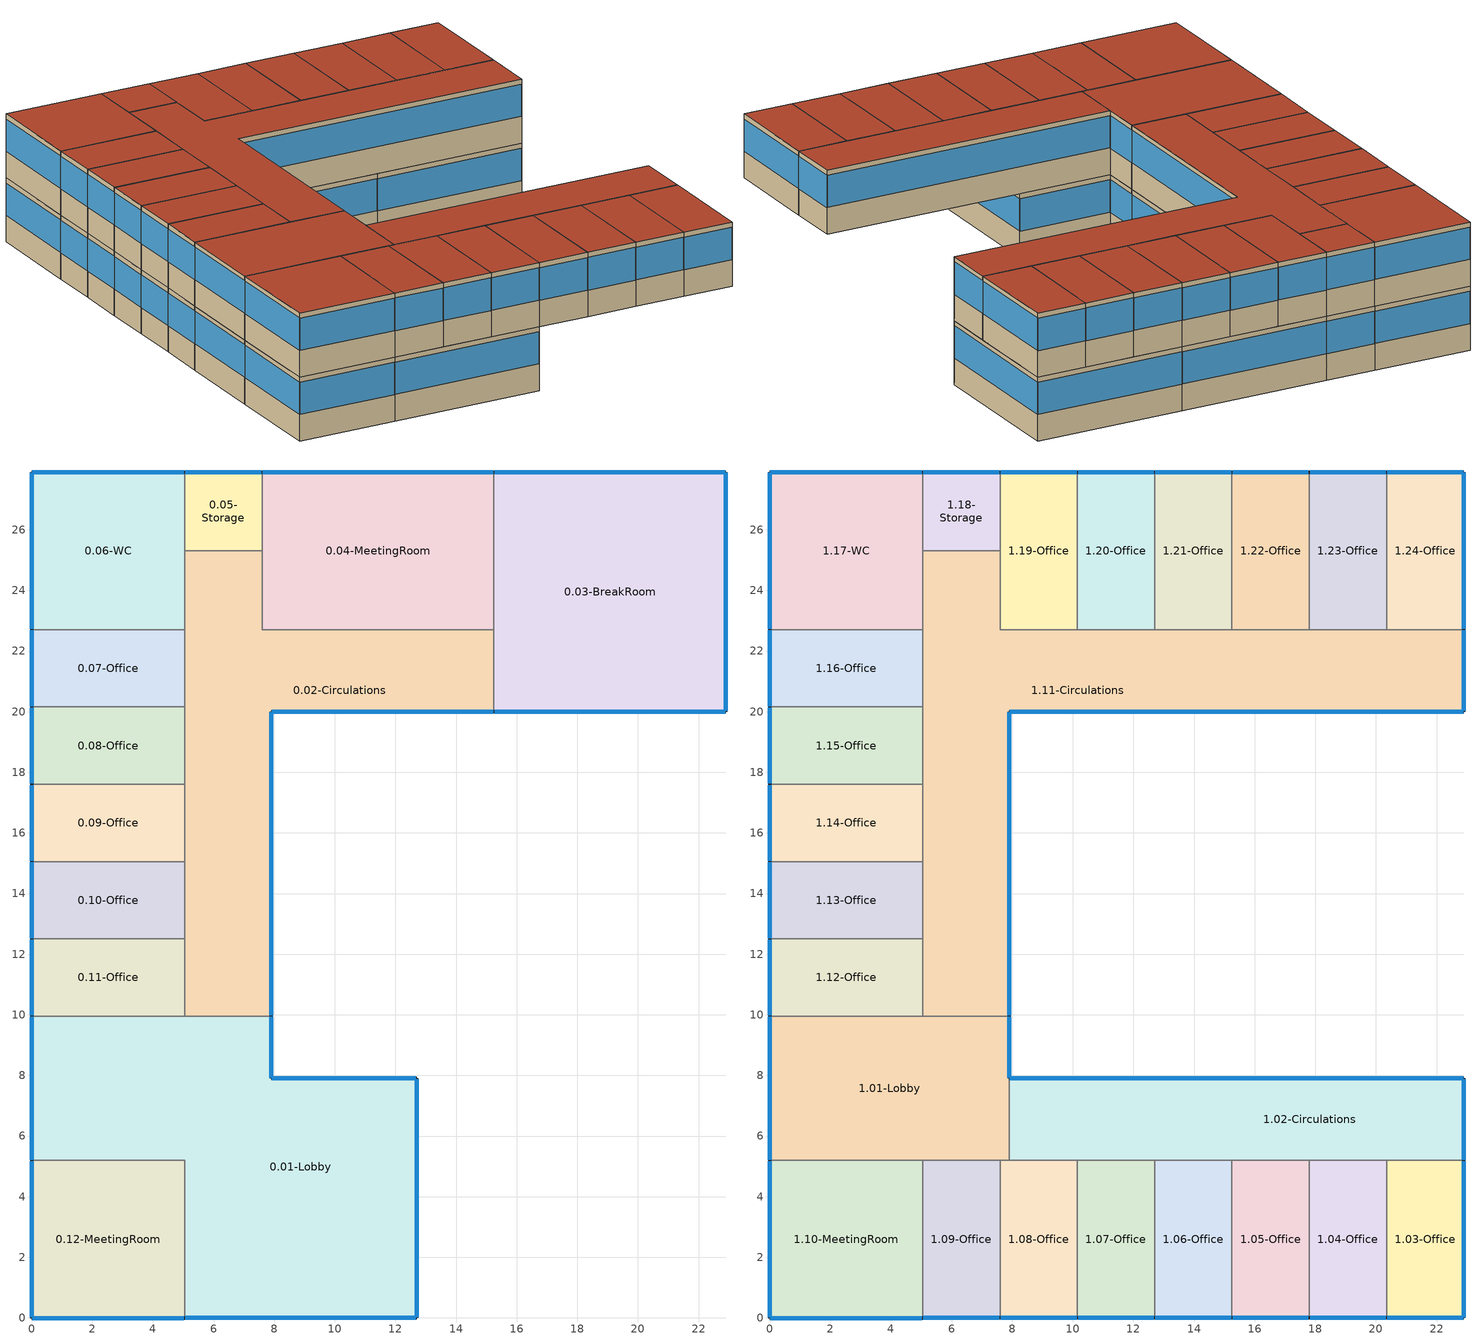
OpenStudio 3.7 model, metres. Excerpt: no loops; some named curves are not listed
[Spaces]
0.01-Lobby
 floor ground: 7.9,9.96 7.9,7.9 12.7,7.9 12.7,0 5.05,0 5.05,5.2 0,5.2 0,9.96 z0
 wall outside: 5.05,0 12.7,0 12.7,7.9 7.9,7.9 7.9,9.96 / 0,9.96 0,5.2 z0:3.2
 wall to 0.11-Office: 5.05,9.96 0,9.96 z0:3.2
 wall to 0.02-Circulations (Air Wall): 7.9,9.96 5.05,9.96 z0:3.2
 wall to 0.12-MeetingRoom: 0,5.2 5.05,5.2 5.05,0 z0:3.2
 window: 5.08,0 12.67,0 / 12.7,0.03 12.7,7.87 z1.34:2.95; 7.9,7.93 7.9,9.93 z1.31:2.95; 0,9.93 0,5.23 / 12.67,7.9 7.93,7.9 z1.33:2.95
0.11-Office
 floor ground: 5.05,12.5 5.05,9.96 0,9.96 0,12.5 z0
 wall outside: 0,12.5 0,9.96 z0:3.2
 wall to 0.10-Office: 5.05,12.5 0,12.5 z0:3.2
 wall to 0.02-Circulations: 5.05,9.96 5.05,12.5 z0:3.2
 window: 0,12.48 0,9.98 z1.32:2.95
0.02-Circulations
 floor ground: 7.6,25.3 7.6,22.7 15.25,22.7 15.25,20 7.9,20 7.9,9.95 5.05,9.95 5.05,25.3 z0
 wall outside: 7.9,9.95 7.9,20 15.25,20 z0:3.2
 wall to 0.10-Office: 5.05,15.05 5.05,12.5 z0:3.2
 wall to 0.09-Office: 5.05,17.61 5.05,15.05 z0:3.2
 wall to 0.08-Office: 5.05,20.15 5.05,17.61 z0:3.2
 wall to 0.07-Office: 5.05,22.7 5.05,20.15 z0:3.2
 wall to 0.04-MeetingRoom: 15.25,22.7 12.7,22.7 10.15,22.7 7.6,22.7 7.6,25.3 z0:3.2
 wall to 0.03-BreakRoom: 15.25,20 15.25,22.7 z0:3.2
 wall to 0.05-Storage: 7.6,25.3 5.05,25.3 z0:3.2
 wall to 0.06-WC: 5.05,25.3 5.05,22.7 z0:3.2
 window: 7.9,9.98 7.9,19.98 / 7.93,20 15.22,20 z1.34:2.95
0.10-Office
 floor ground: 5.05,15.05 5.05,12.51 0,12.51 0,15.05 z0
 wall outside: 0,15.05 0,12.51 z0:3.2
 wall to 0.09-Office: 5.05,15.05 0,15.05 z0:3.2
 window: 0,15.03 0,12.53 z1.32:2.95
0.09-Office
 floor ground: 5.05,17.61 5.05,15.05 0,15.05 0,17.61 z0
 wall outside: 0,17.61 0,15.05 z0:3.2
 wall to 0.08-Office: 5.05,17.61 0,17.61 z0:3.2
 window: 0,17.58 0,15.08 z1.32:2.95
0.08-Office
 floor ground: 5.05,20.16 5.05,17.61 0,17.61 0,20.16 z0
 wall outside: 0,20.16 0,17.61 z0:3.2
 wall to 0.07-Office: 5.05,20.16 0,20.16 z0:3.2
 window: 0,20.13 0,17.63 z1.32:2.95
0.07-Office
 floor ground: 5.05,22.7 5.05,20.15 0,20.15 0,22.7 z0
 wall outside: 0,22.7 0,20.15 z0:3.2
 wall to 0.06-WC: 5.05,22.7 0,22.7 z0:3.2
 window: 0,22.68 0,20.18 z1.32:2.95
0.04-MeetingRoom
 floor ground: 15.25,27.9 15.25,22.7 7.6,22.7 7.6,27.9 z0
 wall outside: 15.25,27.9 7.6,27.9 z0:3.2
 wall to 0.03-BreakRoom: 15.25,22.7 15.25,27.9 z0:3.2
 wall to 0.05-Storage: 7.6,27.9 7.6,25.3 z0:3.2
 window: 15.22,27.9 7.63,27.9 z1.34:2.95
0.03-BreakRoom
 floor ground: 22.9,27.9 22.9,20 15.25,20 15.25,27.9 z0
 wall outside: 15.25,20 22.9,20 22.9,27.9 15.25,27.9 z0:3.2
 window: 22.9,20.03 22.9,27.88 / 22.87,27.9 15.28,27.9 / 15.28,20 22.87,20 z1.34:2.95
0.05-Storage
 floor ground: 7.6,27.91 7.6,25.3 5.05,25.3 5.05,27.91 z0
 wall outside: 7.6,27.91 5.05,27.91 z0:3.2
 wall to 0.06-WC: 5.05,27.91 5.05,25.3 z0:3.2
 window: 7.57,27.91 5.08,27.91 z1.32:2.95
0.06-WC
 floor ground: 5.05,27.91 5.05,22.71 0,22.71 0,27.91 z0
 wall outside: 5.05,27.91 0,27.91 0,22.71 z0:3.2
 window: 5.02,27.91 0.03,27.91 / 0,27.88 0,22.73 z1.33:2.95
0.12-MeetingRoom
 floor ground: 5.05,5.2 5.05,0 0,0 0,5.2 z0
 wall outside: 0,5.2 0,0 5.05,0 z0:3.2
 window: 0,5.17 0,0.03 / 0.03,0 5.02,0 z1.33:2.95
1.01-Lobby
 floor to 0.01-Lobby: 7.9,9.96 7.9,5.2 0,5.2 0,9.96 z3.2
 wall outside: 7.9,7.9 7.9,9.96 / 0,9.96 0,5.2 z3.2:6.4
 wall to 1.12-Office: 5.05,9.96 0,9.96 z3.2:6.4
 wall to 1.11-Circulations (Air Wall): 7.9,9.96 5.05,9.96 z3.2:6.4
 wall to 1.02-Circulations (Air Wall): 7.9,5.2 7.9,7.9 z3.2:6.4
 wall to 1.08-Office: 7.6,5.2 7.9,5.2 z3.2:6.4
 wall to 1.09-Office: 5.05,5.2 7.6,5.2 z3.2:6.4
 wall to 1.10-MeetingRoom: 0,5.2 5.05,5.2 z3.2:6.4
 window: 7.9,7.93 7.9,9.93 z4.51:6.15; 0,9.93 0,5.23 z4.53:6.15
 roof outside: 7.9,5.2 7.9,9.96 0,9.96 0,5.2 z6.4
1.09-Office
 floor to 0.01-Lobby: 7.6,5.2 7.6,0 5.05,0 5.05,5.2 z3.2
 wall outside: 5.05,0 7.6,0 z3.2:6.4
 wall to 1.08-Office: 7.6,0 7.6,5.2 z3.2:6.4
 wall to 1.10-MeetingRoom: 5.05,5.2 5.05,0 z3.2:6.4
 window: 5.08,0 7.57,0 z4.52:6.15
 roof outside: 7.6,0 7.6,5.2 5.05,5.2 5.05,0 z6.4
1.08-Office
 floor to 0.01-Lobby: 10.15,5.2 10.15,0 7.6,0 7.6,5.2 z3.2
 wall outside: 7.6,0 10.15,0 z3.2:6.4
 wall to 1.02-Circulations: 10.15,5.2 7.9,5.2 z3.2:6.4
 wall to 1.07-Office: 10.15,0 10.15,5.2 z3.2:6.4
 window: 7.63,0 10.12,0 z4.52:6.15
 roof outside: 10.15,0 10.15,5.2 7.6,5.2 7.6,0 z6.4
1.07-Office
 floor to 0.01-Lobby: 12.7,5.2 12.7,0 10.15,0 10.15,5.2 z3.2
 wall outside: 10.15,0 12.7,0 z3.2:6.4
 wall to 1.02-Circulations: 12.7,5.2 10.15,5.2 z3.2:6.4
 wall to 1.06-Office: 12.7,0 12.7,5.2 z3.2:6.4
 window: 10.18,0 12.67,0 z4.52:6.15
 roof outside: 12.7,0 12.7,5.2 10.15,5.2 10.15,0 z6.4
1.06-Office
 floor outside: 15.25,5.2 15.25,0 12.7,0 12.7,5.2 z3.2
 wall outside: 12.7,0 15.25,0 z3.2:6.4
 wall to 1.02-Circulations: 15.25,5.2 12.7,5.2 z3.2:6.4
 wall to 1.05-Office: 15.25,0 15.25,5.2 z3.2:6.4
 window: 12.73,0 15.22,0 z4.52:6.15
 roof outside: 15.25,0 15.25,5.2 12.7,5.2 12.7,0 z6.4
1.05-Office
 floor outside: 17.8,5.2 17.8,0 15.25,0 15.25,5.2 z3.2
 wall outside: 15.25,0 17.8,0 z3.2:6.4
 wall to 1.02-Circulations: 17.8,5.2 15.25,5.2 z3.2:6.4
 wall to 1.04-Office: 17.8,0 17.8,5.2 z3.2:6.4
 window: 15.28,0 17.77,0 z4.52:6.15
 roof outside: 17.8,0 17.8,5.2 15.25,5.2 15.25,0 z6.4
1.04-Office
 floor outside: 20.35,5.2 20.35,0 17.8,0 17.8,5.2 z3.2
 wall outside: 17.8,0 20.35,0 z3.2:6.4
 wall to 1.02-Circulations: 20.35,5.2 17.8,5.2 z3.2:6.4
 wall to 1.03-Office: 20.35,0 20.35,5.2 z3.2:6.4
 window: 17.83,0 20.32,0 z4.52:6.15
 roof outside: 20.35,0 20.35,5.2 17.8,5.2 17.8,0 z6.4
1.03-Office
 floor outside: 22.9,5.2 22.9,0 20.35,0 20.35,5.2 z3.2
 wall outside: 20.35,0 22.9,0 22.9,5.2 z3.2:6.4
 wall to 1.02-Circulations: 22.9,5.2 20.35,5.2 z3.2:6.4
 window: 20.38,0 22.87,0 z4.52:6.15; 22.9,0.03 22.9,5.17 z4.53:6.15
 roof outside: 22.9,0 22.9,5.2 20.35,5.2 20.35,0 z6.4
1.02-Circulations
 floor outside: 22.9,7.9 22.9,5.2 12.7,5.2 12.7,7.9 z3.2
 floor to 0.01-Lobby: 12.7,7.9 12.7,5.2 7.9,5.2 7.9,7.9 z3.2
 wall outside: 22.9,5.2 22.9,7.9 7.9,7.9 z3.2:6.4
 window: 22.87,7.9 7.93,7.9 z4.54:6.15; 22.9,5.23 22.9,7.87 z4.52:6.15
 roof outside: 22.9,5.2 22.9,7.9 7.9,7.9 7.9,5.2 z6.4
1.12-Office
 floor to 0.11-Office: 5.05,12.5 5.05,9.96 0,9.96 0,12.5 z3.2
 wall outside: 0,12.5 0,9.96 z3.2:6.4
 wall to 1.13-Office: 5.05,12.5 0,12.5 z3.2:6.4
 wall to 1.11-Circulations: 5.05,9.96 5.05,12.5 z3.2:6.4
 window: 0,12.48 0,9.98 z4.52:6.15
 roof outside: 5.05,9.96 5.05,12.5 0,12.5 0,9.96 z6.4
1.11-Circulations
 floor to 0.02-Circulations: 7.6,25.3 7.6,22.7 15.25,22.7 15.25,20 7.9,20 7.9,9.95 5.05,9.95 5.05,25.3 z3.2
 floor to 0.03-BreakRoom: 17.8,22.7 17.8,20 15.25,20 15.25,22.7 z3.2; 22.9,22.7 22.9,20 20.35,20 20.35,22.7 z3.2; 20.35,22.7 20.35,20 17.8,20 17.8,22.7 z3.2
 wall outside: 7.9,9.95 7.9,20 22.9,20 22.9,22.7 z3.2:6.4
 wall to 1.13-Office: 5.05,15.05 5.05,12.5 z3.2:6.4
 wall to 1.14-Office: 5.05,17.61 5.05,15.05 z3.2:6.4
 wall to 1.15-Office: 5.05,20.15 5.05,17.61 z3.2:6.4
 wall to 1.17-WC: 5.05,25.3 5.05,22.7 z3.2:6.4
 wall to 1.19-Office: 10.15,22.7 7.6,22.7 7.6,25.3 z3.2:6.4
 wall to 1.20-Office: 12.7,22.7 10.15,22.7 z3.2:6.4
 wall to 1.21-Office: 15.25,22.7 12.7,22.7 z3.2:6.4
 wall to 1.22-Office: 17.8,22.7 15.25,22.7 z3.2:6.4
 wall to 1.23-Office: 20.35,22.7 17.8,22.7 z3.2:6.4
 wall to 1.24-Office: 22.9,22.7 20.35,22.7 z3.2:6.4
 wall to 1.18-Storage: 7.6,25.3 5.05,25.3 z3.2:6.4
 wall to 1.16-Office: 5.05,22.7 5.05,20.15 z3.2:6.4
 window: 7.9,9.98 7.9,19.98 / 7.93,20 22.87,20 z4.54:6.15; 22.9,20.03 22.9,22.68 z4.52:6.15
 roof outside: 7.9,9.95 7.9,20 22.9,20 22.9,22.7 7.6,22.7 7.6,25.3 5.05,25.3 5.05,9.95 z6.4
1.13-Office
 floor to 0.10-Office: 5.05,15.05 5.05,12.51 0,12.51 0,15.05 z3.2
 wall outside: 0,15.05 0,12.51 z3.2:6.4
 wall to 1.14-Office: 5.05,15.05 0,15.05 z3.2:6.4
 window: 0,15.03 0,12.53 z4.52:6.15
 roof outside: 5.05,12.51 5.05,15.05 0,15.05 0,12.51 z6.4
1.14-Office
 floor to 0.09-Office: 5.05,17.61 5.05,15.05 0,15.05 0,17.61 z3.2
 wall outside: 0,17.61 0,15.05 z3.2:6.4
 wall to 1.15-Office: 5.05,17.61 0,17.61 z3.2:6.4
 window: 0,17.58 0,15.08 z4.52:6.15
 roof outside: 5.05,15.05 5.05,17.61 0,17.61 0,15.05 z6.4
1.15-Office
 floor to 0.08-Office: 5.05,20.16 5.05,17.61 0,17.61 0,20.16 z3.2
 wall outside: 0,20.16 0,17.61 z3.2:6.4
 wall to 1.16-Office: 5.05,20.16 0,20.16 z3.2:6.4
 window: 0,20.13 0,17.63 z4.52:6.15
 roof outside: 5.05,17.61 5.05,20.16 0,20.16 0,17.61 z6.4
1.16-Office
 floor to 0.07-Office: 5.05,22.7 5.05,20.15 0,20.15 0,22.7 z3.2
 wall outside: 0,22.7 0,20.15 z3.2:6.4
 wall to 1.17-WC: 5.05,22.7 0,22.7 z3.2:6.4
 window: 0,22.68 0,20.18 z4.52:6.15
 roof outside: 5.05,20.15 5.05,22.7 0,22.7 0,20.15 z6.4
1.17-WC
 floor to 0.06-WC: 5.05,27.91 5.05,22.71 0,22.71 0,27.91 z3.2
 wall outside: 5.05,27.91 0,27.91 0,22.71 z3.2:6.4
 wall to 1.18-Storage: 5.05,25.3 5.05,27.91 z3.2:6.4
 window: 5.02,27.91 0.03,27.91 / 0,27.88 0,22.73 z4.53:6.15
 roof outside: 5.05,22.71 5.05,27.91 0,27.91 0,22.71 z6.4
1.18-Storage
 floor to 0.05-Storage: 7.6,27.91 7.6,25.3 5.05,25.3 5.05,27.91 z3.2
 wall outside: 7.6,27.91 5.05,27.91 z3.2:6.4
 wall to 1.19-Office: 7.6,25.3 7.6,27.91 z3.2:6.4
 window: 7.57,27.91 5.08,27.91 z4.52:6.15
 roof outside: 7.6,25.3 7.6,27.91 5.05,27.91 5.05,25.3 z6.4
1.19-Office
 floor to 0.04-MeetingRoom: 10.15,27.9 10.15,22.7 7.6,22.7 7.6,27.9 z3.2
 wall outside: 10.15,27.9 7.6,27.9 z3.2:6.4
 wall to 1.20-Office: 10.15,22.7 10.15,27.9 z3.2:6.4
 window: 10.12,27.9 7.63,27.9 z4.52:6.15
 roof outside: 10.15,22.7 10.15,27.9 7.6,27.9 7.6,22.7 z6.4
1.20-Office
 floor to 0.04-MeetingRoom: 12.7,27.9 12.7,22.7 10.15,22.7 10.15,27.9 z3.2
 wall outside: 12.7,27.9 10.15,27.9 z3.2:6.4
 wall to 1.21-Office: 12.7,22.7 12.7,27.9 z3.2:6.4
 window: 12.67,27.9 10.18,27.9 z4.52:6.15
 roof outside: 12.7,22.7 12.7,27.9 10.15,27.9 10.15,22.7 z6.4
1.21-Office
 floor to 0.04-MeetingRoom: 15.25,27.9 15.25,22.7 12.7,22.7 12.7,27.9 z3.2
 wall outside: 15.25,27.9 12.7,27.9 z3.2:6.4
 wall to 1.22-Office: 15.25,22.7 15.25,27.9 z3.2:6.4
 window: 15.22,27.9 12.73,27.9 z4.52:6.15
 roof outside: 15.25,22.7 15.25,27.9 12.7,27.9 12.7,22.7 z6.4
1.22-Office
 floor to 0.03-BreakRoom: 17.8,27.9 17.8,22.7 15.25,22.7 15.25,27.9 z3.2
 wall outside: 17.8,27.9 15.25,27.9 z3.2:6.4
 wall to 1.23-Office: 17.8,22.7 17.8,27.9 z3.2:6.4
 window: 17.77,27.9 15.28,27.9 z4.52:6.15
 roof outside: 17.8,22.7 17.8,27.9 15.25,27.9 15.25,22.7 z6.4
1.23-Office
 floor to 0.03-BreakRoom: 20.35,27.9 20.35,22.7 17.8,22.7 17.8,27.9 z3.2
 wall outside: 20.35,27.9 17.8,27.9 z3.2:6.4
 wall to 1.24-Office: 20.35,22.7 20.35,27.9 z3.2:6.4
 window: 20.32,27.9 17.83,27.9 z4.52:6.15
 roof outside: 20.35,22.7 20.35,27.9 17.8,27.9 17.8,22.7 z6.4
1.24-Office
 floor to 0.03-BreakRoom: 22.9,27.9 22.9,22.7 20.35,22.7 20.35,27.9 z3.2
 wall outside: 22.9,22.7 22.9,27.9 20.35,27.9 z3.2:6.4
 window: 22.87,27.9 20.38,27.9 z4.52:6.15; 22.9,22.73 22.9,27.88 z4.53:6.15
 roof outside: 22.9,22.7 22.9,27.9 20.35,27.9 20.35,22.7 z6.4
1.10-MeetingRoom
 floor to 0.12-MeetingRoom: 5.05,5.2 5.05,0 0,0 0,5.2 z3.2
 wall outside: 0,5.2 0,0 5.05,0 z3.2:6.4
 window: 0,5.17 0,0.03 / 0.03,0 5.02,0 z4.53:6.15
 roof outside: 5.05,0 5.05,5.2 0,5.2 0,0 z6.4
[Building]
R2F-Office-Hub: Space Type=Office; Default Construction Set=R2F-Office-Hub; Standards Template=90.1-2016; Standards Building Type=Office
[Site]
Mocopulli.AP: Latitude {deg}=-42.333; Longitude {deg}=-73.717; Time Zone {hr}=-4; Elevation {m}=160
[ClimateZones]
Climate Zone Institution Name 1=ASHRAE; Climate Zone Document Name 1=ANSI/ASHRAE Standard 169; Climate Zone Document Year 1=2006; Climate Zone Value 1=4A; Climate Zone Institution Name 2=CEC; Climate Zone Document Name 2=California Climate Zone Descriptions; Climate Zone Document Year 2=1995
[SizingPeriod:DesignDay] Barometric Pressure {Pa}=99418; Wind Direction {deg}=0; Rain Indicator=No; Snow Indicator=No; Day of Month=21; Daylight Saving Time Indicator=No; Dry-Bulb Temperature Range Modifier Type=DefaultMultipliers; Solar Model Indicator=ASHRAEClearSky
Name | Maximum Dry-Bulb Temperature {C} | Daily Dry-Bulb Temperature Range {deltaC} | Wind Speed {m/s} | Sky Clearness | Month | Day Type | Humidity Condition Type | Wetbulb or DewPoint at Maximum Dry-Bulb {C}
Mocopulli.AP Ann Htg 99.6% Condns DB | -2.1 | 0 | 6.71 | 0 | 6 | WinterDesignDay | Wetbulb | -2.1
Mocopulli.AP Ann Clg .4% Condns DP=>MDB | 25.1 | 9.5 | 3.35 | 1 | 1 | SummerDesignDay | Dewpoint | 17.1
[Material]
Name | Roughness | Thickness {m} | Conductivity {W/m-K} | Density {kg/m3} | Specific Heat {J/kg-K} | Thermal Absorptance | Solar Absorptance | Visible Absorptance
MAT-CC05 4 HW CONCRETE | Rough | 0.1016 | 1.311 | 2240 | 836.8 | 0.9 | 0.85 | 0.85
G01a 19mm gypsum board | MediumSmooth | 0.019 | 0.16 | 800 | 1090 | 0.9 | 0.4 | 0.4
G05 25mm wood | MediumSmooth | 0.0254 | 0.15 | 608 | 1630 | 0.9 | 0.5 | 0.5
ASK_PIR_10cm | Smooth | 0.1 | 0.022 | 30 | 1400
ASK_PIR_14cm | Smooth | 0.14 | 0.022 | 30 | 1400
ASK_PIR_2cm | Smooth | 0.02 | 0.022 | 30 | 1400
ASK_EPS_13cm | Smooth | 0.13 | 0.035 | 30 | 1400
[Material:NoMass] Roughness=Smooth
Name | Thermal Resistance {m2-K/W} | Thermal Absorptance | Solar Absorptance | Visible Absorptance
CP02 CARPET PAD | 0.1 | 0.9 | 0.8 | 0.8
R2F Exterior Door U-1.8 | 0.555556
Boom Gate Overhead Door U-1.2 | 0.833333
[Material:AirGap]
F04 Wall air space resistance: Thermal Resistance {m2-K/W}=0.15
[WindowMaterial:Glazing]
Clear 3mm: Optical Data Type=SpectralAverage; Thickness {m}=0.003; Solar Transmittance at Normal Incidence=0.837; Front Side Solar Reflectance at Normal Incidence=0.075; Back Side Solar Reflectance at Normal Incidence=0; Visible Transmittance at Normal Incidence=0.898; Front Side Visible Reflectance at Normal Incidence=0.081; Back Side Visible Reflectance at Normal Incidence=0; Infrared Transmittance at Normal Incidence=0; Front Side Infrared Hemispherical Emissivity=0.84; Back Side Infrared Hemispherical Emissivity=0.84; Conductivity {W/m-K}=0.9; Dirt Correction Factor for Solar and Visible Transmittance=1; Solar Diffusing=No
[Construction:AirBoundary]
Air Wall: 0
[DefaultConstructionSet]
R2F-Office-Hub: Default Exterior Surface Constructions=Default Surface Constructions 25; Default Interior Surface Constructions=Default Surface Constructions 26; Default Ground Contact Surface Constructions=Default Surface Constructions 27; Default Exterior SubSurface Constructions=Default Sub Surface Constructions 17; Default Interior SubSurface Constructions=Default Sub Surface Constructions 18; Interior Partition Construction=Interior Partition
[DefaultSurfaceConstructions]
Name | Floor Construction | Wall Construction | Roof Ceiling Construction
Default Surface Constructions 25 | R2F Exterior Floor R-4 | R2F Exterior Wall PIR U-0.21 | R2F Roof 14cm PIR U-0.18
Default Surface Constructions 26 | R2F Interior Floor U-1.0 | Interior Wall | R2F Interior Ceiling U-1.0
Default Surface Constructions 27 | R2F Ground Floor R-4 | ExtSlabCarpet 4in ClimateZone 1-8 1 | ExtSlabCarpet 4in ClimateZone 1-8 1
[DefaultSubSurfaceConstructions]
Name | Fixed Window Construction | Operable Window Construction | Door Construction | Glass Door Construction | Overhead Door Construction | Skylight Construction | Tubular Daylight Dome Construction | Tubular Daylight Diffuser Construction
Default Sub Surface Constructions 17 | R2F Exterior Window U-0.85 SHGC-0.35 | R2F Exterior Window U-0.85 SHGC-0.35 | R2F Exterior Door U-1.8 | R2F Exterior Window U-0.85 SHGC-0.35 | R2F Gate Overhead Door U-1.2 | R2F Skylight U-1.77 SHGC-0.6 | Interior Window | Interior Window
Default Sub Surface Constructions 18 | Interior Window | Interior Window | Interior Door
[Construction]
Interior Partition; Interior Door: G05 25mm wood
ExtSlabCarpet 4in ClimateZone 1-8 1: MAT-CC05 4 HW CONCRETE, CP02 CARPET PAD
R2F Exterior Wall PIR U-0.21: ASK_PIR_10cm
R2F Roof 14cm PIR U-0.18: ASK_PIR_14cm
R2F Interior Floor U-1.0; R2F Interior Ceiling U-1.0: ASK_PIR_2cm
Interior Wall: G01a 19mm gypsum board, F04 Wall air space resistance, G01a 19mm gypsum board
R2F Ground Floor R-4; R2F Exterior Floor R-4: MAT-CC05 4 HW CONCRETE, ASK_EPS_13cm, CP02 CARPET PAD
R2F Exterior Window U-0.85 SHGC-0.35: Boom Windows U-0.85 SHGC-0.35
R2F Exterior Door U-1.8: R2F Exterior Door U-1.8
R2F Gate Overhead Door U-1.2: Boom Gate Overhead Door U-1.2
R2F Skylight U-1.77 SHGC-0.6: Boom Skylight U-1.77 SHGC-0.6
Interior Window: Clear 3mm
[WindowMaterial:SimpleGlazingSystem]
Name | U-Factor {W/m2-K} | Solar Heat Gain Coefficient
Boom Windows U-0.85 SHGC-0.35 | 0.85 | 0.35
Boom Skylight U-1.77 SHGC-0.6 | 1.77 | 0.6
[BuildingStory] Nominal Floor to Floor Height {m}=3.2
Name | Nominal Z Coordinate {m}
N00 | 0
N01 | 3.2
[Space]
Name | Space Type | Building Story | Thermal Zone | Design Specification Outdoor Air Object | Volume {m3} | Ceiling Height {m} | Floor Area {m2}
0.01-Lobby | Lobby | N00 | TZ-0.01-Lobby | 0.01-Lobby Ventilation | 207.2 | 2.8 | 74
0.11-Office | Office | N00 | TZ-0.11-Office | 0.11-Office Ventilation | 30.8 | 2.8 | 11
0.02-Circulations | Circulations | N00 | TZ-0.02-Circulations | 0.02-Circulations Ventilation | 151.2 | 2.8 | 54
0.10-Office | Office | N00 | TZ-0.10-Office | 0.10-Office Ventilation | 30.8 | 2.8 | 11
0.09-Office | Office | N00 | TZ-0.09-Office | 0.09-Office Ventilation | 30.8 | 2.8 | 11
0.08-Office | Office | N00 | TZ-0.08-Office | 0.08-Office Ventilation | 30.8 | 2.8 | 11
0.07-Office | Office | N00 | TZ-0.07-Office | 0.07-Office Ventilation | 30.8 | 2.8 | 11
0.04-MeetingRoom | MeetingRoom | N00 | TZ-0.04-MeetingRoom | 0.04-MeetingRoom Ventilation | 98 | 2.8 | 35
0.03-BreakRoom | BreakRoom | N00 | TZ-0.03-BreakRoom | 0.03-BreakRoom Ventilation | 154 | 2.8 | 55
1.01-Lobby | Lobby | N01 | TZ-1.01-Lobby | 1.01-Lobby Ventilation | 95.2 | 2.8 | 34
1.09-Office | Office | N01 | TZ-1.09-Office | 1.09-Office Ventilation | 30.8 | 2.8 | 11
1.08-Office | Office | N01 | TZ-1.08-Office | 1.08-Office Ventilation | 30.8 | 2.8 | 11
1.07-Office | Office | N01 | TZ-1.07-Office | 1.07-Office Ventilation | 30.8 | 2.8 | 11
1.06-Office | Office | N01 | TZ-1.06-Office | 1.06-Office Ventilation | 30.8 | 2.8 | 11
1.05-Office | Office | N01 | TZ-1.05-Office | 1.05-Office Ventilation | 30.8 | 2.8 | 11
1.04-Office | Office | N01 | TZ-1.04-Office | 1.04-Office Ventilation | 30.8 | 2.8 | 11
1.03-Office | Office | N01 | TZ-1.03-Office | 1.03-Office Ventilation | 30.8 | 2.8 | 11
1.02-Circulations | Circulations | N01 | TZ-1.02-Circulations | 1.02-Circulations Ventilation | 98 | 2.8 | 35
1.12-Office | Office | N01 | TZ-1.12-Office | 1.12-Office Ventilation | 30.8 | 2.8 | 11
1.11-Circulations | Circulations | N01 | TZ-1.11-Circulations | 1.11-Circulations Ventilation | 196 | 2.8 | 70
1.13-Office | Office | N01 | TZ-1.13-Office | 1.13-Office Ventilation | 30.8 | 2.8 | 11
1.14-Office | Office | N01 | TZ-1.14-Office | 1.14-Office Ventilation | 30.8 | 2.8 | 11
1.15-Office | Office | N01 | TZ-1.15-Office | 1.15-Office Ventilation | 30.8 | 2.8 | 11
1.16-Office | Office | N01 | TZ-1.16-Office | 1.16-Office Ventilation | 30.8 | 2.8 | 11
1.17-WC | WC | N01 | TZ-1.17-WC | 1.17-WC Ventilation | 67.2 | 2.8 | 24
1.18-Storage | Storage | N01 | TZ-1.18-Storage | 1.18-Storage Ventilation | 14 | 2.8 | 5
1.19-Office | Office | N01 | TZ-1.19-Office | 1.19-Office Ventilation | 30.8 | 2.8 | 11
1.20-Office | Office | N01 | TZ-1.20-Office | 1.20-Office Ventilation | 30.8 | 2.8 | 11
1.21-Office | Office | N01 | TZ-1.21-Office | 1.21-Office Ventilation | 30.8 | 2.8 | 11
1.22-Office | Office | N01 | TZ-1.22-Office | 1.22-Office Ventilation | 30.8 | 2.8 | 11
1.23-Office | Office | N01 | TZ-1.23-Office | 1.23-Office Ventilation | 41.8 | 3.8 | 11
1.24-Office | Office | N01 | TZ-1.24-Office | 1.24-Office Ventilation | 52.8 | 4.8 | 11
0.05-Storage | Storage | N00 | TZ-0.05-Storage | 0.05-Storage Ventilation | 14 | 2.8 | 5
0.06-WC | WC | N00 | TZ-0.06-WC | 0.06-WC Ventilation | 67.2 | 2.8 | 24
1.10-MeetingRoom | MeetingRoom | N01 | TZ-1.10-MeetingRoom | 1.10-MeetingRoom Ventilation | 67.2 | 2.8 | 24
0.12-MeetingRoom | MeetingRoom | N00 | TZ-0.12-MeetingRoom | 0.12-MeetingRoom Ventilation | 67.2 | 2.8 | 24
[SpaceType]
Name | Default Schedule Set | Design Specification Outdoor Air Object | Standards Space Type | Standards Building Type
BreakRoom | BreakRoom Schedule Set | BreakRoom Ventilation | BreakRoom
Circulations | Circulations Schedule Set | Circulations Ventilation | Corridor
Lobby | Lobby Schedule Set | Lobby Ventilation | Lobby
MeetingRoom | MeetingRoom Schedule Set | MeetingRoom Ventilation | Conference
Office | Office Schedule Set | Office Ventilation | ClosedOffice
WC | WC Schedule Set | WC Ventilation | Restroom
Storage | Storage Schedule Set | Storage Ventilation | Storage | Office
[DefaultScheduleSet] Number of People Schedule=Office Building People Number Of People Schedule; People Activity Level Schedule=Office Building People Activity Level Schedule; Lighting Schedule=Office Building Lighting Schedule; Electric Equipment Schedule=Office Building Electric Equipment Schedule; Infiltration Schedule=Office Building Infiltration Schedule
Name | Hot Water Equipment Schedule
BreakRoom Schedule Set; Circulations Schedule Set; Lobby Schedule Set; MeetingRoom Schedule Set; Office Schedule Set; Storage Schedule Set
WC Schedule Set | Office Building Electric Equipment Schedule
[DesignSpecification:OutdoorAir]
Name | Outdoor Air Flow Air Changes per Hour {1/hr} | Outdoor Air Method | Outdoor Air Flow per Person {m3/s-person} | Outdoor Air Flow per Floor Area {m3/s-m2} | Outdoor Air Flow Rate {m3/s}
BreakRoom Ventilation; Circulations Ventilation; MeetingRoom Ventilation; Office Ventilation | 0.0001
Lobby Ventilation; WC Ventilation; Storage Ventilation | 0.0001 | Sum | 0 | 0 | 0
0.01-Lobby Ventilation | 0 | Sum | 0 | 0 | 0.05
0.02-Circulations Ventilation | 0 | Sum | 0 | 0 | 0.0555556
0.03-BreakRoom Ventilation | 0 | Sum | 0 | 0 | 0.125
0.04-MeetingRoom Ventilation | 0 | Sum | 0 | 0 | 0.111111
0.07-Office Ventilation; 0.08-Office Ventilation; 0.09-Office Ventilation; 0.10-Office Ventilation; 0.11-Office Ventilation; 1.09-Office Ventilation; 1.08-Office Ventilation; 1.07-Office Ventilation; 1.06-Office Ventilation; 1.05-Office Ventilation; 1.04-Office Ventilation; 1.03-Office Ventilation; 1.12-Office Ventilation; 1.13-Office Ventilation; 1.14-Office Ventilation; 1.15-Office Ventilation; 1.16-Office Ventilation; 1.19-Office Ventilation; 1.20-Office Ventilation; 1.21-Office Ventilation; 1.22-Office Ventilation; 1.23-Office Ventilation; 1.24-Office Ventilation | 0 | Sum | 0 | 0 | 0.0111111
1.10-MeetingRoom Ventilation; 0.12-MeetingRoom Ventilation | 0 | Sum | 0 | 0 | 0.0777778
1.02-Circulations Ventilation | 0 | Sum | 0 | 0 | 0.0361111
1.11-Circulations Ventilation | 0 | Sum | 0 | 0 | 0.0722222
1.17-WC Ventilation; 0.06-WC Ventilation; 1.01-Lobby Ventilation | 0 | Sum | 0 | 0 | 0.0222222
1.18-Storage Ventilation; 0.05-Storage Ventilation | 0 | Sum | 0 | 0 | 0.00555556
[SpaceInfiltration:DesignFlowRate] Design Flow Rate Calculation Method=Flow/ExteriorWallArea; Flow per Exterior Surface Area {m3/s-m2}=0.000495; Constant Term Coefficient=0; Temperature Term Coefficient=0; Velocity Term Coefficient=0.224; Velocity Squared Term Coefficient=0
Name | Space or SpaceType
BreakRoom Infiltration | BreakRoom
Circulations Infiltration | Circulations
Lobby Infiltration | Lobby
MeetingRoom Infiltration | MeetingRoom
Office Infiltration | Office
WC Infiltration | WC
Storage Infiltration | Storage
[People:Definition] Number of People Calculation Method=People; Fraction Radiant=0.3
Name | Number of People {people}
BreakRoom People Definition; Circulations People Definition; Lobby People Definition; MeetingRoom People Definition; Office People Definition; WC People Definition | 0
0.01-Lobby People Definition; 0.12-MeetingRoom People Definition; 1.10-MeetingRoom People Definition | 7
0.03-BreakRoom People Definition | 18
0.04-MeetingRoom People Definition | 10
0.07-Office People Definition; 0.08-Office People Definition; 0.09-Office People Definition; 0.10-Office People Definition; 0.11-Office People Definition; 1.03-Office People Definition; 1.04-Office People Definition; 1.05-Office People Definition; 1.06-Office People Definition; 1.07-Office People Definition; 1.08-Office People Definition; 1.09-Office People Definition; 1.12-Office People Definition; 1.13-Office People Definition; 1.14-Office People Definition; 1.15-Office People Definition; 1.16-Office People Definition; 1.19-Office People Definition; 1.20-Office People Definition; 1.21-Office People Definition; 1.22-Office People Definition; 1.23-Office People Definition; 1.24-Office People Definition | 1
1.01-Lobby People Definition | 3
[People] Multiplier=1
Name | People Definition | Space or SpaceType
BreakRoom People | BreakRoom People Definition | BreakRoom
Circulations People | Circulations People Definition | Circulations
Lobby People | Lobby People Definition | Lobby
MeetingRoom People | MeetingRoom People Definition | MeetingRoom
Office People | Office People Definition | Office
WC People | WC People Definition | WC
0.01-Lobby People | 0.01-Lobby People Definition | 0.01-Lobby
0.03-BreakRoom People | 0.03-BreakRoom People Definition | 0.03-BreakRoom
0.04-MeetingRoom People | 0.04-MeetingRoom People Definition | 0.04-MeetingRoom
0.07-Office People | 0.07-Office People Definition | 0.07-Office
0.08-Office People | 0.08-Office People Definition | 0.08-Office
0.09-Office People | 0.09-Office People Definition | 0.09-Office
0.10-Office People | 0.10-Office People Definition | 0.10-Office
0.11-Office People | 0.11-Office People Definition | 0.11-Office
0.12-MeetingRoom People | 0.12-MeetingRoom People Definition | 0.12-MeetingRoom
1.01-Lobby People | 1.01-Lobby People Definition | 1.01-Lobby
1.03-Office People | 1.03-Office People Definition | 1.03-Office
1.04-Office People | 1.04-Office People Definition | 1.04-Office
1.05-Office People | 1.05-Office People Definition | 1.05-Office
1.06-Office People | 1.06-Office People Definition | 1.06-Office
1.07-Office People | 1.07-Office People Definition | 1.07-Office
1.08-Office People | 1.08-Office People Definition | 1.08-Office
1.09-Office People | 1.09-Office People Definition | 1.09-Office
1.10-MeetingRoom People | 1.10-MeetingRoom People Definition | 1.10-MeetingRoom
1.12-Office People | 1.12-Office People Definition | 1.12-Office
1.13-Office People | 1.13-Office People Definition | 1.13-Office
1.14-Office People | 1.14-Office People Definition | 1.14-Office
1.15-Office People | 1.15-Office People Definition | 1.15-Office
1.16-Office People | 1.16-Office People Definition | 1.16-Office
1.19-Office People | 1.19-Office People Definition | 1.19-Office
1.20-Office People | 1.20-Office People Definition | 1.20-Office
1.21-Office People | 1.21-Office People Definition | 1.21-Office
1.22-Office People | 1.22-Office People Definition | 1.22-Office
1.23-Office People | 1.23-Office People Definition | 1.23-Office
1.24-Office People | 1.24-Office People Definition | 1.24-Office
[Lights:Definition]
BreakRoom Lights Definition; Circulations Lights Definition; Lobby Lights Definition; MeetingRoom Lights Definition; Office Lights Definition; WC Lights Definition: Design Level Calculation Method=LightingLevel; Lighting Level {W}=0
Storage Lights Definition: Design Level Calculation Method=Watts/Area; Watts per Space Floor Area {W/m2}=2.1; Fraction Radiant=0.4; Fraction Visible=0.2; Return Air Fraction=0.4
0.01-Lobby Lights Definition: Design Level Calculation Method=LightingLevel; Lighting Level {W}=148
0.02-Circulations Lights Definition: Design Level Calculation Method=LightingLevel; Lighting Level {W}=54
0.03-BreakRoom Lights Definition: Design Level Calculation Method=LightingLevel; Lighting Level {W}=165
0.04-MeetingRoom Lights Definition: Design Level Calculation Method=LightingLevel; Lighting Level {W}=175
0.05-Storage Lights Definition; 1.18-Storage Lights Definition: Design Level Calculation Method=LightingLevel; Lighting Level {W}=5
0.06-WC Lights Definition; 1.17-WC Lights Definition: Design Level Calculation Method=LightingLevel; Lighting Level {W}=24
0.07-Office Lights Definition; 0.08-Office Lights Definition; 0.09-Office Lights Definition; 0.10-Office Lights Definition; 0.11-Office Lights Definition; 1.03-Office Lights Definition; 1.04-Office Lights Definition; 1.05-Office Lights Definition; 1.06-Office Lights Definition; 1.07-Office Lights Definition; 1.08-Office Lights Definition; 1.09-Office Lights Definition; 1.12-Office Lights Definition; 1.13-Office Lights Definition; 1.14-Office Lights Definition; 1.15-Office Lights Definition; 1.16-Office Lights Definition; 1.19-Office Lights Definition; 1.20-Office Lights Definition; 1.21-Office Lights Definition; 1.22-Office Lights Definition; 1.23-Office Lights Definition; 1.24-Office Lights Definition: Design Level Calculation Method=LightingLevel; Lighting Level {W}=55
0.12-MeetingRoom Lights Definition; 1.10-MeetingRoom Lights Definition: Design Level Calculation Method=LightingLevel; Lighting Level {W}=120
1.01-Lobby Lights Definition: Design Level Calculation Method=LightingLevel; Lighting Level {W}=68
1.02-Circulations Lights Definition: Design Level Calculation Method=LightingLevel; Lighting Level {W}=35
1.11-Circulations Lights Definition: Design Level Calculation Method=LightingLevel; Lighting Level {W}=70
[Lights] Fraction Replaceable=1
Name | Lights Definition | Space or SpaceType
BreakRoom Lights | BreakRoom Lights Definition | BreakRoom
Circulations Lights | Circulations Lights Definition | Circulations
Lobby Lights | Lobby Lights Definition | Lobby
MeetingRoom Lights | MeetingRoom Lights Definition | MeetingRoom
Office Lights | Office Lights Definition | Office
WC Lights | WC Lights Definition | WC
Storage Lights | Storage Lights Definition | Storage
0.01-Lobby Lights | 0.01-Lobby Lights Definition | 0.01-Lobby
0.02-Circulations Lights | 0.02-Circulations Lights Definition | 0.02-Circulations
0.03-BreakRoom Lights | 0.03-BreakRoom Lights Definition | 0.03-BreakRoom
0.04-MeetingRoom Lights | 0.04-MeetingRoom Lights Definition | 0.04-MeetingRoom
0.05-Storage Lights | 0.05-Storage Lights Definition | 0.05-Storage
0.06-WC Lights | 0.06-WC Lights Definition | 0.06-WC
0.07-Office Lights | 0.07-Office Lights Definition | 0.07-Office
0.08-Office Lights | 0.08-Office Lights Definition | 0.08-Office
0.09-Office Lights | 0.09-Office Lights Definition | 0.09-Office
0.10-Office Lights | 0.10-Office Lights Definition | 0.10-Office
0.11-Office Lights | 0.11-Office Lights Definition | 0.11-Office
0.12-MeetingRoom Lights | 0.12-MeetingRoom Lights Definition | 0.12-MeetingRoom
1.01-Lobby Lights | 1.01-Lobby Lights Definition | 1.01-Lobby
1.02-Circulations Lights | 1.02-Circulations Lights Definition | 1.02-Circulations
1.03-Office Lights | 1.03-Office Lights Definition | 1.03-Office
1.04-Office Lights | 1.04-Office Lights Definition | 1.04-Office
1.05-Office Lights | 1.05-Office Lights Definition | 1.05-Office
1.06-Office Lights | 1.06-Office Lights Definition | 1.06-Office
1.07-Office Lights | 1.07-Office Lights Definition | 1.07-Office
1.08-Office Lights | 1.08-Office Lights Definition | 1.08-Office
1.09-Office Lights | 1.09-Office Lights Definition | 1.09-Office
1.10-MeetingRoom Lights | 1.10-MeetingRoom Lights Definition | 1.10-MeetingRoom
1.11-Circulations Lights | 1.11-Circulations Lights Definition | 1.11-Circulations
1.12-Office Lights | 1.12-Office Lights Definition | 1.12-Office
1.13-Office Lights | 1.13-Office Lights Definition | 1.13-Office
1.14-Office Lights | 1.14-Office Lights Definition | 1.14-Office
1.15-Office Lights | 1.15-Office Lights Definition | 1.15-Office
1.16-Office Lights | 1.16-Office Lights Definition | 1.16-Office
1.17-WC Lights | 1.17-WC Lights Definition | 1.17-WC
1.18-Storage Lights | 1.18-Storage Lights Definition | 1.18-Storage
1.19-Office Lights | 1.19-Office Lights Definition | 1.19-Office
1.20-Office Lights | 1.20-Office Lights Definition | 1.20-Office
1.21-Office Lights | 1.21-Office Lights Definition | 1.21-Office
1.22-Office Lights | 1.22-Office Lights Definition | 1.22-Office
1.23-Office Lights | 1.23-Office Lights Definition | 1.23-Office
1.24-Office Lights | 1.24-Office Lights Definition | 1.24-Office
[ElectricEquipment:Definition] Design Level Calculation Method=EquipmentLevel
Name | Design Level {W}
BreakRoom Electric Equipment Definition; Circulations Electric Equipment Definition; Lobby Electric Equipment Definition; MeetingRoom Electric Equipment Definition; Office Electric Equipment Definition; WC Electric Equipment Definition | 0
0.01-Lobby Electric Equipment Definition | 55.5
0.02-Circulations Electric Equipment Definition | 92.88
0.03-BreakRoom Electric Equipment Definition | 591.8
0.04-MeetingRoom Electric Equipment Definition | 139.3
0.06-WC Electric Equipment Definition; 1.17-WC Electric Equipment Definition | 18
0.07-Office Electric Equipment Definition; 0.08-Office Electric Equipment Definition; 0.09-Office Electric Equipment Definition; 0.10-Office Electric Equipment Definition; 0.11-Office Electric Equipment Definition; 1.03-Office Electric Equipment Definition; 1.04-Office Electric Equipment Definition; 1.05-Office Electric Equipment Definition; 1.06-Office Electric Equipment Definition; 1.07-Office Electric Equipment Definition; 1.08-Office Electric Equipment Definition; 1.09-Office Electric Equipment Definition; 1.12-Office Electric Equipment Definition; 1.13-Office Electric Equipment Definition; 1.14-Office Electric Equipment Definition; 1.15-Office Electric Equipment Definition; 1.16-Office Electric Equipment Definition; 1.19-Office Electric Equipment Definition; 1.20-Office Electric Equipment Definition; 1.21-Office Electric Equipment Definition; 1.22-Office Electric Equipment Definition; 1.23-Office Electric Equipment Definition; 1.24-Office Electric Equipment Definition | 84.04
0.12-MeetingRoom Electric Equipment Definition; 1.10-MeetingRoom Electric Equipment Definition | 95.52
1.01-Lobby Electric Equipment Definition | 25.5
1.02-Circulations Electric Equipment Definition | 60.2
1.11-Circulations Electric Equipment Definition | 120.4
[ElectricEquipment]
Name | Electric Equipment Definition | Space or SpaceType
BreakRoom Electric Equipment | BreakRoom Electric Equipment Definition | BreakRoom
Circulations Electric Equipment | Circulations Electric Equipment Definition | Circulations
Lobby Electric Equipment | Lobby Electric Equipment Definition | Lobby
MeetingRoom Electric Equipment | MeetingRoom Electric Equipment Definition | MeetingRoom
Office Electric Equipment | Office Electric Equipment Definition | Office
WC Electric Equipment | WC Electric Equipment Definition | WC
0.01-Lobby Electric Equipment | 0.01-Lobby Electric Equipment Definition | 0.01-Lobby
0.02-Circulations Electric Equipment | 0.02-Circulations Electric Equipment Definition | 0.02-Circulations
0.03-BreakRoom Electric Equipment | 0.03-BreakRoom Electric Equipment Definition | 0.03-BreakRoom
0.04-MeetingRoom Electric Equipment | 0.04-MeetingRoom Electric Equipment Definition | 0.04-MeetingRoom
0.06-WC Electric Equipment | 0.06-WC Electric Equipment Definition | 0.06-WC
0.07-Office Electric Equipment | 0.07-Office Electric Equipment Definition | 0.07-Office
0.08-Office Electric Equipment | 0.08-Office Electric Equipment Definition | 0.08-Office
0.09-Office Electric Equipment | 0.09-Office Electric Equipment Definition | 0.09-Office
0.10-Office Electric Equipment | 0.10-Office Electric Equipment Definition | 0.10-Office
0.11-Office Electric Equipment | 0.11-Office Electric Equipment Definition | 0.11-Office
0.12-MeetingRoom Electric Equipment | 0.12-MeetingRoom Electric Equipment Definition | 0.12-MeetingRoom
1.01-Lobby Electric Equipment | 1.01-Lobby Electric Equipment Definition | 1.01-Lobby
1.02-Circulations Electric Equipment | 1.02-Circulations Electric Equipment Definition | 1.02-Circulations
1.03-Office Electric Equipment | 1.03-Office Electric Equipment Definition | 1.03-Office
1.04-Office Electric Equipment | 1.04-Office Electric Equipment Definition | 1.04-Office
1.05-Office Electric Equipment | 1.05-Office Electric Equipment Definition | 1.05-Office
1.06-Office Electric Equipment | 1.06-Office Electric Equipment Definition | 1.06-Office
1.07-Office Electric Equipment | 1.07-Office Electric Equipment Definition | 1.07-Office
1.08-Office Electric Equipment | 1.08-Office Electric Equipment Definition | 1.08-Office
1.09-Office Electric Equipment | 1.09-Office Electric Equipment Definition | 1.09-Office
1.10-MeetingRoom Electric Equipment | 1.10-MeetingRoom Electric Equipment Definition | 1.10-MeetingRoom
1.11-Circulations Electric Equipment | 1.11-Circulations Electric Equipment Definition | 1.11-Circulations
1.12-Office Electric Equipment | 1.12-Office Electric Equipment Definition | 1.12-Office
1.13-Office Electric Equipment | 1.13-Office Electric Equipment Definition | 1.13-Office
1.14-Office Electric Equipment | 1.14-Office Electric Equipment Definition | 1.14-Office
1.15-Office Electric Equipment | 1.15-Office Electric Equipment Definition | 1.15-Office
1.16-Office Electric Equipment | 1.16-Office Electric Equipment Definition | 1.16-Office
1.17-WC Electric Equipment | 1.17-WC Electric Equipment Definition | 1.17-WC
1.19-Office Electric Equipment | 1.19-Office Electric Equipment Definition | 1.19-Office
1.20-Office Electric Equipment | 1.20-Office Electric Equipment Definition | 1.20-Office
1.21-Office Electric Equipment | 1.21-Office Electric Equipment Definition | 1.21-Office
1.22-Office Electric Equipment | 1.22-Office Electric Equipment Definition | 1.22-Office
1.23-Office Electric Equipment | 1.23-Office Electric Equipment Definition | 1.23-Office
1.24-Office Electric Equipment | 1.24-Office Electric Equipment Definition | 1.24-Office
[ThermalZone] Use Ideal Air Loads=No
Name | Thermostat | Fraction of Zone Controlled by Primary Daylighting Control
TZ-0.01-Lobby | Lobby Thermostat
TZ-0.06-WC | WC Thermostat
TZ-0.11-Office | Office Thermostat 4
TZ-0.10-Office | Office Thermostat 3
TZ-1.16-Office | Office Thermostat 16
TZ-0.02-Circulations | Circulations Thermostat
TZ-0.09-Office | Office Thermostat 2
TZ-0.08-Office | Office Thermostat 1
TZ-0.07-Office | Office Thermostat
TZ-0.04-MeetingRoom | MeetingRoom Thermostat
TZ-0.03-BreakRoom | BreakRoom Thermostat | 0.928
TZ-1.01-Lobby | Lobby Thermostat 1
TZ-1.09-Office | Office Thermostat 11
TZ-1.08-Office | Office Thermostat 10
TZ-1.07-Office | Office Thermostat 9
TZ-1.06-Office | Office Thermostat 8
TZ-1.05-Office | Office Thermostat 7
TZ-1.24-Office | Office Thermostat 22
TZ-1.20-Office | Office Thermostat 18
TZ-1.04-Office | Office Thermostat 6
TZ-1.22-Office | Office Thermostat 20
TZ-1.03-Office | Office Thermostat 5
TZ-1.02-Circulations | Circulations Thermostat 1
TZ-1.14-Office | Office Thermostat 14
TZ-1.12-Office | Office Thermostat 12
TZ-1.11-Circulations | Circulations Thermostat 2
TZ-1.13-Office | Office Thermostat 13
TZ-1.15-Office | Office Thermostat 15
TZ-0.05-Storage | Storage Thermostat
TZ-1.19-Office | Office Thermostat 17
TZ-1.21-Office | Office Thermostat 19
TZ-1.23-Office | Office Thermostat 21
TZ-1.17-WC | WC Thermostat 1
TZ-1.18-Storage | Storage Thermostat 1
TZ-1.10-MeetingRoom | MeetingRoom Thermostat 2
TZ-0.12-MeetingRoom | MeetingRoom Thermostat 1
[AvailabilityManager:NightCycle] Applicability Schedule=Always On Discrete; Thermostat Tolerance {deltaC}=1.9999; Cycling Run Time Control Type=Thermostat; Cycling Run Time {s}=3600
Name | Control Type
Availability Manager Night Cycle 1 | StayOff
Availability Manager Night Cycle 2; Availability Manager Night Cycle 3 | CycleOnAny
[ThermostatSetpoint:DualSetpoint] Heating Setpoint Temperature Schedule=OfficeLarge HTGSETP_SCH_YES_OPTIMUM; Cooling Setpoint Temperature Schedule=OfficeLarge CLGSETP_SCH_NO_SETBACK
BreakRoom Thermostat; Circulations Thermostat; Circulations Thermostat 1; Circulations Thermostat 2; Lobby Thermostat; Lobby Thermostat 1; MeetingRoom Thermostat; MeetingRoom Thermostat 1; MeetingRoom Thermostat 2; Office Thermostat; Office Thermostat 1; Office Thermostat 2; Office Thermostat 3; Office Thermostat 4; Office Thermostat 5; Office Thermostat 6; Office Thermostat 7; Office Thermostat 8; Office Thermostat 9; Office Thermostat 10; Office Thermostat 11; Office Thermostat 12; Office Thermostat 13; Office Thermostat 14; Office Thermostat 15; Office Thermostat 16; Office Thermostat 17; Office Thermostat 18; Office Thermostat 19; Office Thermostat 20; Office Thermostat 21; Office Thermostat 22; Storage Thermostat; Storage Thermostat 1; WC Thermostat; WC Thermostat 1
[EnergyManagementSystem:Sensor]
Name | Output Variable or Output Meter Index Key | Output Variable or Output Meter
Hot_Water_Loop_Central_Air_Source_Heat_Pump_Setpt_Mgr_Temp_Sen | Hot Water Loop Temp - 120F | Schedule Value
Hot_Water_Loop_Central_Air_Source_Heat_Pump_OA_DBT_Sen | Environment | Site Outdoor Air Drybulb Temperature
[EnergyManagementSystem:CurveOrTableIndexVariable]
Energy_Management_System_Curve_Or_Table_Index_Variable_1: Curve or Table Object=Curve Quadratic 3
[HeatExchanger:AirToAir:SensibleAndLatent] Availability Schedule=Always On Discrete; Nominal Supply Air Flow Rate {m3/s}=autosize; Sensible Effectiveness at 100% Heating Air Flow=0.5; Latent Effectiveness at 100% Heating Air Flow=0.5; Sensible Effectiveness at 75% Heating Air Flow=0.5; Latent Effectiveness at 75% Heating Air Flow=0.5; Sensible Effectiveness at 100% Cooling Air Flow=0.5; Latent Effectiveness at 100% Cooling Air Flow=0.5; Sensible Effectiveness at 75% Cooling Air Flow=0.5; Latent Effectiveness at 75% Cooling Air Flow=0.5; Supply Air Outlet Temperature Control=Yes; Heat Exchanger Type=Rotary; Frost Control Type=ExhaustOnly; Threshold Temperature {C}=-23.3; Initial Defrost Time Fraction=0.167; Rate of Defrost Time Fraction Increase {1/K}=1.44; Economizer Lockout=Yes
Name | Nominal Electric Power {W}
12 Zone DOAS ERV | 410.743
24 Zone DOAS ERV | 362.91
[Schedule:Ruleset]
Name | Default Day Schedule | Summer Design Day Schedule | Winter Design Day Schedule
Office Building People Number Of People Schedule | Stair People Number Of People Default Day Schedule | Stair People Number Of People Summer Design Day Schedule | Stair People Number Of People Winter Design Day Schedule
Office Building People Activity Level Schedule | Stair People Activity Level Default Day Schedule | Stair People Activity Level Summer Design Day Schedule | Stair People Activity Level Winter Design Day Schedule
Office Building Lighting Schedule | Stair Lighting Default Day Schedule | Stair Lighting Summer Design Day Schedule | Stair Lighting Winter Design Day Schedule
Office Building Electric Equipment Schedule | Stair Electric Equipment Default Day Schedule | Stair Electric Equipment Summer Design Day Schedule | Stair Electric Equipment Winter Design Day Schedule
Office Building Infiltration Schedule | Stair Infiltration Default Day Schedule | Stair Infiltration Summer Design Day Schedule | Stair Infiltration Winter Design Day Schedule
OfficeLarge HTGSETP_SCH_YES_OPTIMUM | OfficeLarge HTGSETP_SCH_YES_OPTIMUM Default | OfficeLarge HTGSETP_SCH_YES_OPTIMUM Summer Design Day | OfficeLarge HTGSETP_SCH_YES_OPTIMUM Winter Design Day
OfficeLarge CLGSETP_SCH_NO_SETBACK | OfficeLarge CLGSETP_SCH_NO_SETBACK Default | OfficeLarge CLGSETP_SCH_NO_SETBACK Summer Design Day | OfficeLarge CLGSETP_SCH_NO_SETBACK Winter Design Day
[Schedule:Day]
Stair People Number Of People Default Day Schedule: 6, 0, 0, 18, 0, 0.05, 24, 0, 0
Stair People Number Of People Summer Design Day Schedule: 6, 0, 0, 22, 0, 1, 24, 0, 0.05
Stair People Number Of People Winter Design Day Schedule; Stair Lighting Winter Design Day Schedule; Stair Electric Equipment Winter Design Day Schedule: 24, 0, 0
Stair People Number Of People Rule Day 1 Schedule: 6, 0, 0, 7, 0, 0.1, 8, 0, 0.2, 12, 0, 0.95, 13, 0, 0.5, 17, 0, 0.95, 18, 0, 0.3, 22, 0, 0.1, 24, 0, 0.05
Stair People Number Of People Rule Day 2 Schedule: 6, 0, 0, 8, 0, 0.1, 12, 0, 0.3, 17, 0, 0.1, 19, 0, 0.05, 24, 0, 0
Stair People Activity Level Default Day Schedule; Stair People Activity Level Summer Design Day Schedule; Stair People Activity Level Winter Design Day Schedule: 24, 0, 120
Stair Lighting Default Day Schedule: 24, 0, 0.05
Stair Lighting Summer Design Day Schedule; Stair Electric Equipment Summer Design Day Schedule; Stair Infiltration Default Day Schedule: 24, 0, 1
Stair Lighting Rule Day 1 Schedule: 5, 0, 0.05, 7, 0, 0.1, 8, 0, 0.3, 17, 0, 0.9, 18, 0, 0.5, 20, 0, 0.3, 22, 0, 0.2, 23, 0, 0.1, 24, 0, 0.05
Stair Lighting Rule Day 2 Schedule: 6, 0, 0.05, 8, 0, 0.1, 12, 0, 0.3, 17, 0, 0.15, 24, 0, 0.05
Stair Electric Equipment Default Day Schedule: 24, 0, 0.3
Stair Electric Equipment Rule Day 1 Schedule: 8, 0, 0.4, 12, 0, 0.9, 13, 0, 0.8, 17, 0, 0.9, 18, 0, 0.5, 24, 0, 0.4
Stair Electric Equipment Rule Day 2 Schedule: 6, 0, 0.3, 8, 0, 0.4, 12, 0, 0.5, 17, 0, 0.35, 24, 0, 0.3
Stair Infiltration Summer Design Day Schedule; Stair Infiltration Rule Day 2 Schedule: 6, 0, 1, 22, 0, 0.25, 24, 0, 1
Stair Infiltration Winter Design Day Schedule; Stair Infiltration Rule Day 1 Schedule: 6, 0, 1, 18, 0, 0.25, 24, 0, 1
OfficeLarge HTGSETP_SCH_YES_OPTIMUM Default; OfficeLarge HTGSETP_SCH_YES_OPTIMUM Summer Design Day: 24, 0, 15.6
OfficeLarge HTGSETP_SCH_YES_OPTIMUM Sat Day: 4, 0, 15.6, 5, 0, 17.8, 6, 0, 20, 17, 0, 21, 24, 0, 15.6
OfficeLarge HTGSETP_SCH_YES_OPTIMUM Wkdy Day: 4, 0, 15.6, 5, 0, 17.8, 6, 0, 20, 22, 0, 21, 24, 0, 15.6
OfficeLarge HTGSETP_SCH_YES_OPTIMUM Winter Design Day: 5, 0, 15.6, 6, 0, 17.6, 7, 0, 19.6, 22, 0, 21, 24, 0, 15.6
OfficeLarge CLGSETP_SCH_NO_SETBACK Default; OfficeLarge CLGSETP_SCH_NO_SETBACK Winter Design Day; OfficeLarge CLGSETP_SCH_NO_SETBACK Default|WntrDsn|Sat|Wkdy Day: 24, 0, 24
OfficeLarge CLGSETP_SCH_NO_SETBACK Summer Design Day: 5, 0, 26.7, 6, 0, 25.7, 7, 0, 25, 22, 0, 24, 24, 0, 26.7
[Schedule:Rule] Date Specification Type=DateRange; Start Month=1; Start Day=1; End Month=12; End Day=31
Name | Schedule Ruleset | Rule Order | Day Schedule | Apply Monday | Apply Tuesday | Apply Wednesday | Apply Thursday | Apply Friday | Apply Saturday
Stair People Number Of People  Rule 1 | Office Building People Number Of People Schedule | 0 | Stair People Number Of People Rule Day 1 Schedule | Yes | Yes | Yes | Yes | Yes
Stair People Number Of People  Rule 2 | Office Building People Number Of People Schedule | 1 | Stair People Number Of People Rule Day 2 Schedule |  |  |  |  |  | Yes
Stair Lighting  Rule 1 | Office Building Lighting Schedule | 0 | Stair Lighting Rule Day 1 Schedule | Yes | Yes | Yes | Yes | Yes
Stair Lighting  Rule 2 | Office Building Lighting Schedule | 1 | Stair Lighting Rule Day 2 Schedule |  |  |  |  |  | Yes
Stair Electric Equipment  Rule 1 | Office Building Electric Equipment Schedule | 0 | Stair Electric Equipment Rule Day 1 Schedule | Yes | Yes | Yes | Yes | Yes
Stair Electric Equipment  Rule 2 | Office Building Electric Equipment Schedule | 1 | Stair Electric Equipment Rule Day 2 Schedule |  |  |  |  |  | Yes
Stair Infiltration  Rule 1 | Office Building Infiltration Schedule | 0 | Stair Infiltration Rule Day 1 Schedule |  |  |  |  |  | Yes
Stair Infiltration  Rule 2 | Office Building Infiltration Schedule | 1 | Stair Infiltration Rule Day 2 Schedule | Yes | Yes | Yes | Yes | Yes
Schedule Rule 3 | OfficeLarge HTGSETP_SCH_YES_OPTIMUM | 1 | OfficeLarge HTGSETP_SCH_YES_OPTIMUM Sat Day |  |  |  |  |  | Yes
Schedule Rule 4 | OfficeLarge HTGSETP_SCH_YES_OPTIMUM | 0 | OfficeLarge HTGSETP_SCH_YES_OPTIMUM Wkdy Day | Yes | Yes | Yes | Yes | Yes
Schedule Rule 5 | OfficeLarge CLGSETP_SCH_NO_SETBACK | 0 | OfficeLarge CLGSETP_SCH_NO_SETBACK Default|WntrDsn|Sat|Wkdy Day | Yes | Yes | Yes | Yes | Yes | Yes
